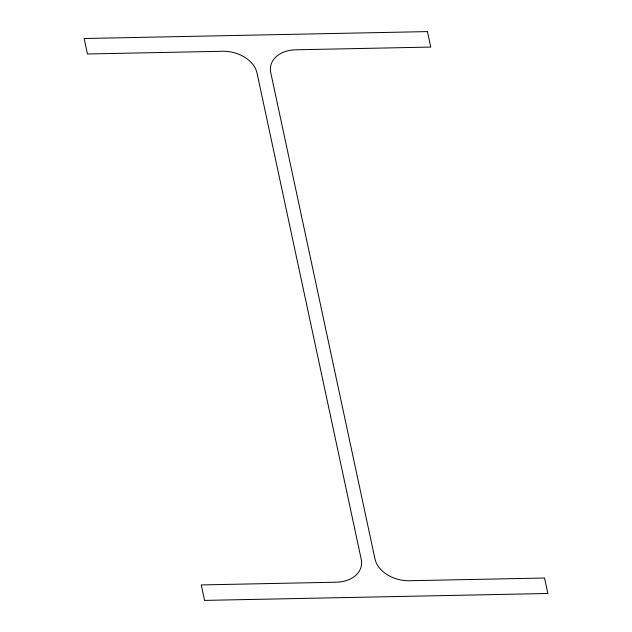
<?xml version="1.0" encoding="UTF-8"?>
<svg xmlns="http://www.w3.org/2000/svg" width="632" height="632" viewBox="0 0 632 632"><rect width="100%" height="100%" fill="white"/><g stroke="black" fill="none" stroke-linecap="round" stroke-linejoin="round"><path stroke-width="0.95" d="M427.429 31.6L84.143 38.513L87.461 53.989L222.472 51.271A30.439 21.899 11.7 0 1 257.003 72.972L361.235 559.304A30.439 21.899 11.7 0 1 336.264 582.206L201.252 584.924L204.571 600.4L547.857 593.488L544.539 578.011L409.528 580.729A30.439 21.899 11.7 0 1 374.997 559.028L270.765 72.696A30.439 21.899 11.7 0 1 295.737 49.794L430.748 47.076L427.429 31.6"/></g></svg>
